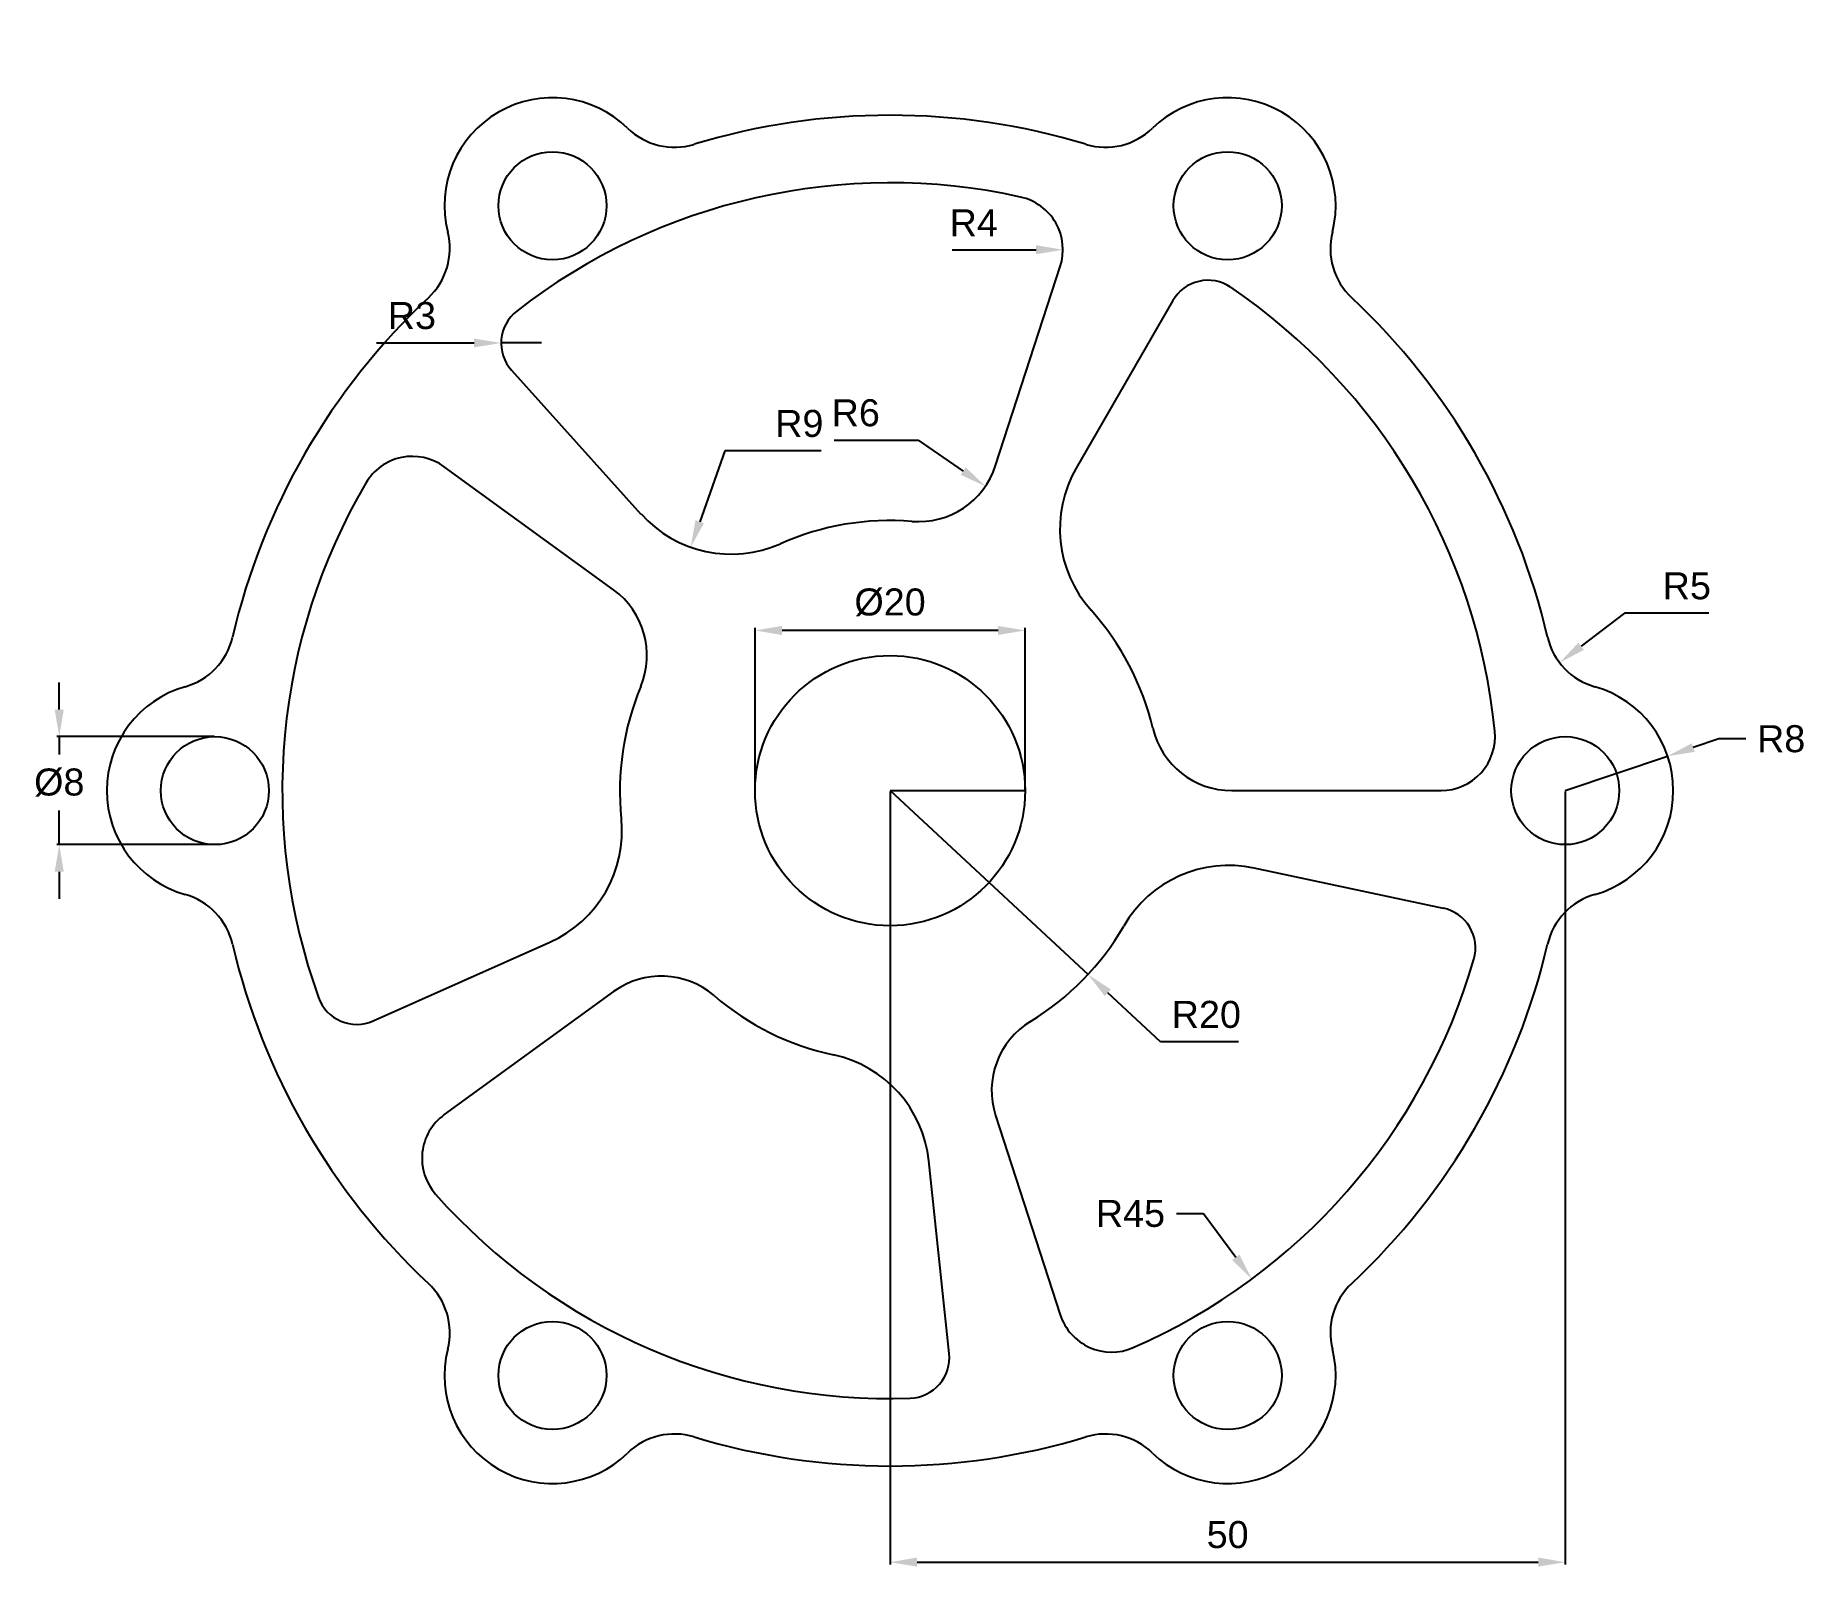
# Model space of a CAD drawing. Header units: millimetres. Extents: x -63 to 68, y -57 to 56.
import ezdxf

# ---------------------------------------------------------------- set-up
doc = ezdxf.new("R2010")
doc.units = ezdxf.units.MM
doc.header["$MEASUREMENT"] = 0
doc.styles.get("Standard").update_dxf_attribs({"font": 'arial.ttf'})
doc.dimstyles.new('Copy of Standard', dxfattribs={"dimtxt": 2, "dimasz": 2, "dimexe": 0.18, "dimexo": 0.0625, "dimgap": 1, "dimtad": 1, "dimtih": 1, "dimtoh": 1, "dimdec": 0, "dimzin": 0, "dimdsep": 46, "dimtxsty": 'Standard', "dimcen": 0, "dimadec": 0, "dimazin": 0, "dimtfac": 1, "dimtdec": 0, "dimtmove": 0, "dimatfit": 3, "dimfxl": 1, "dimtolj": 1, "dimtzin": 0, "dimarcsym": 0})

# ---------------------------------------------------------------- blocks, each defined once
blk = doc.blocks.new('*U2')
blk.add_circle((-2, 0), 4)
for centre, radius, start, end in [((1.56, 12.5), 5, 193.1398, 254.1067), ((-2, 0), 8, 285.8933, 74.1067), ((1.56, -12.5), 5, 105.8933, 166.8602)]:
    blk.add_arc(centre, radius, start, end)
blk = doc.blocks.new('*U3')
at = {"color": 0, "linetype": 'ByBlock', "lineweight": -2, "transparency": 16777216}
for p, rotation in [((-26, 45.03), 120), ((26, 45.03), 60.00000000000001), ((-52, 0), 180), ((-26, -45.03), 240), ((26, -45.03), 299.9999999999999)]:
    blk.add_blockref('*U2', p, dxfattribs=dict(at, rotation=rotation))
blk.add_blockref('*U2', (52, 0), dxfattribs=at)
blk = doc.blocks.new('*U4')
for p, q in [((-7.74, 17.39), (-14.91, 4.98)), ((-3.39, -18.89), (12.11, -18.89))]:
    blk.add_line(p, q)
for centre, radius, start, end in [((-5.15, 15.89), 3, 55.904, 150), ((-28.69, -18.89), 45, 5.5987, 55.904), ((-7.11, 0.48), 9, 150, 221.92), ((-28.69, -18.89), 20, 13.3424, 41.92), ((-3.39, -12.89), 6, 193.3424, 270), ((12.11, -14.89), 4, 270, 5.5987)]:
    blk.add_arc(centre, radius, start, end)
blk = doc.blocks.new('*U5')
at = {"color": 0, "linetype": 'ByBlock', "lineweight": -2, "transparency": 16777216}
for p, rotation in [((-9.1, 33.12), 71.99999999999999), ((-34.32, 1.58), 144), ((26.83, -21.45), 287.9999999999999), ((-12.11, -32.15), 216)]:
    blk.add_blockref('*U4', p, dxfattribs=dict(at, rotation=rotation))
blk.add_blockref('*U4', (28.69, 18.89), dxfattribs=at)
blk = doc.blocks.new('*D6')
at = {"color": 0, "lineweight": -2, "transparency": 16777216}
for p, q in [((-12.24, 25.15), (-14.09, 19.91)), ((-5.11, 25.15), (-12.24, 25.15))]:
    blk.add_line(p, q, dxfattribs=at)
at = {"color": 0, "transparency": 16777216}
blk.add_solid([(-14.41, 20.02), (-13.78, 19.8), (-14.76, 18.02)], dxfattribs=at)
at = {"layer": 'Defpoints', "color": 0, "transparency": 16777216}
for p in [(-11.76, 26.51), (-14.76, 18.02)]:
    blk.add_point(p, dxfattribs=at)
at = {"color": 0, "transparency": 16777216, "insert": (-6.72, 27.17), "char_height": 2, "attachment_point": 5}
blk.add_mtext('\\A1;R9', dxfattribs=at)
blk = doc.blocks.new('*D7')
at = {"color": 0, "lineweight": -2, "transparency": 16777216}
for p, q in [((-38.03, 33.14), (-30.8, 33.14)), ((-25.8, 33.14), (-28.8, 33.14))]:
    blk.add_line(p, q, dxfattribs=at)
at = {"color": 0, "transparency": 16777216}
blk.add_solid([(-30.8, 33.47), (-30.8, 32.81), (-28.8, 33.14)], dxfattribs=at)
at = {"layer": 'Defpoints', "color": 0, "transparency": 16777216}
for p in [(-28.8, 33.14), (-25.8, 33.14)]:
    blk.add_point(p, dxfattribs=at)
at = {"color": 0, "transparency": 16777216, "insert": (-35.41, 35.16), "char_height": 2, "attachment_point": 5}
blk.add_mtext('\\A1;R3', dxfattribs=at)
blk = doc.blocks.new('*D8')
at = {"color": 0, "lineweight": -2, "transparency": 16777216}
for p, q in [((4.59, 40.04), (8.81, 40.04)), ((8.81, 40.04), (10.81, 40.04))]:
    blk.add_line(p, q, dxfattribs=at)
at = {"color": 0, "transparency": 16777216}
blk.add_solid([(10.81, 40.38), (10.81, 39.71), (12.81, 40.04)], dxfattribs=at)
at = {"layer": 'Defpoints', "color": 0, "transparency": 16777216}
for p in [(8.81, 40.04), (12.81, 40.04)]:
    blk.add_point(p, dxfattribs=at)
at = {"color": 0, "transparency": 16777216, "insert": (6.2, 42.04), "char_height": 2, "attachment_point": 5}
blk.add_mtext('\\A1;R4', dxfattribs=at)
blk = doc.blocks.new('*D9')
at = {"color": 0, "lineweight": -2, "transparency": 16777216}
for p, q in [((-4.15, 25.94), (2.08, 25.94)), ((2.08, 25.94), (5.42, 23.66))]:
    blk.add_line(p, q, dxfattribs=at)
at = {"color": 0, "transparency": 16777216}
blk.add_solid([(5.6, 23.94), (5.23, 23.38), (7.07, 22.53)], dxfattribs=at)
at = {"layer": 'Defpoints', "color": 0, "transparency": 16777216}
for p in [(2.11, 25.91), (7.07, 22.53)]:
    blk.add_point(p, dxfattribs=at)
at = {"color": 0, "transparency": 16777216, "insert": (-2.54, 27.96), "char_height": 2, "attachment_point": 5}
blk.add_mtext('\\A1;R6', dxfattribs=at)
blk = doc.blocks.new('*D10')
at = {"color": 0, "lineweight": -2, "transparency": 16777216}
for p, q in [((61.37, 3.83), (59.48, 3.19)), ((63.37, 3.83), (61.37, 3.83)), ((50, 0), (57.58, 2.55))]:
    blk.add_line(p, q, dxfattribs=at)
at = {"color": 0, "transparency": 16777216}
blk.add_solid([(59.37, 3.5), (59.58, 2.87), (57.58, 2.55)], dxfattribs=at)
at = {"layer": 'Defpoints', "color": 0, "transparency": 16777216}
for p in [(57.58, 2.55), (50, 0)]:
    blk.add_point(p, dxfattribs=at)
at = {"color": 0, "transparency": 16777216, "insert": (65.99, 3.83), "char_height": 2, "attachment_point": 5}
blk.add_mtext('\\A1;R8', dxfattribs=at)
blk = doc.blocks.new('*D11')
at = {"color": 0, "lineweight": -2, "transparency": 16777216}
for p, q in [((54.38, 13.13), (51.17, 10.69)), ((60.62, 13.13), (54.38, 13.13))]:
    blk.add_line(p, q, dxfattribs=at)
at = {"color": 0, "transparency": 16777216}
blk.add_solid([(50.97, 10.95), (51.38, 10.42), (49.58, 9.47)], dxfattribs=at)
at = {"layer": 'Defpoints', "color": 0, "transparency": 16777216}
for p in [(53.56, 12.5), (49.58, 9.47)]:
    blk.add_point(p, dxfattribs=at)
at = {"color": 0, "transparency": 16777216, "insert": (59, 15.15), "char_height": 2, "attachment_point": 5}
blk.add_mtext('\\A1;R5', dxfattribs=at)
blk = doc.blocks.new('*D12')
at = {"color": 0, "lineweight": -2, "transparency": 16777216}
for p, q in [((0, 0), (14.66, -13.61)), ((20.03, -18.6), (16.12, -14.97)), ((25.81, -18.6), (20.03, -18.6))]:
    blk.add_line(p, q, dxfattribs=at)
at = {"color": 0, "transparency": 16777216}
blk.add_solid([(16.35, -14.72), (15.9, -15.21), (14.66, -13.61)], dxfattribs=at)
at = {"layer": 'Defpoints', "color": 0, "transparency": 16777216}
for p in [(0, 0), (14.66, -13.61)]:
    blk.add_point(p, dxfattribs=at)
at = {"color": 0, "transparency": 16777216, "insert": (23.42, -16.58), "char_height": 2, "attachment_point": 5}
blk.add_mtext('\\A1;R20', dxfattribs=at)
blk = doc.blocks.new('*D13')
at = {"color": 0, "lineweight": -2, "transparency": 16777216}
for p, q in [((21.2, -31.31), (23.2, -31.31)), ((23.2, -31.31), (25.6, -34.55))]:
    blk.add_line(p, q, dxfattribs=at)
at = {"color": 0, "transparency": 16777216}
blk.add_solid([(25.87, -34.35), (25.33, -34.75), (26.79, -36.16)], dxfattribs=at)
at = {"layer": 'Defpoints', "color": 0, "transparency": 16777216}
for p in [(0, 0), (26.79, -36.16)]:
    blk.add_point(p, dxfattribs=at)
at = {"color": 0, "transparency": 16777216, "insert": (17.8, -31.31), "char_height": 2, "attachment_point": 5}
blk.add_mtext('\\A1;R45', dxfattribs=at)
blk = doc.blocks.new('*D14')
at = {"color": 0, "lineweight": -2, "transparency": 16777216}
for p, q in [((0, -0.06), (0, -57.3)), ((50, -0.06), (50, -57.3)), ((2, -57.12), (48, -57.12))]:
    blk.add_line(p, q, dxfattribs=at)
at = {"color": 0, "transparency": 16777216}
for points in [[(2, -56.78), (2, -57.45), (0, -57.12)], [(48, -56.78), (48, -57.45), (50, -57.12)]]:
    blk.add_solid(points, dxfattribs=at)
at = {"layer": 'Defpoints', "color": 0, "transparency": 16777216}
for p in [(0, 0), (50, 0), (50, -57.12)]:
    blk.add_point(p, dxfattribs=at)
at = {"color": 0, "transparency": 16777216, "insert": (25, -55.09), "char_height": 2, "attachment_point": 5}
blk.add_mtext('\\A1;50', dxfattribs=at)
blk = doc.blocks.new('*D15')
at = {"color": 0, "lineweight": -2, "transparency": 16777216}
for p, q in [((-10, 0.06), (-10, 12.04)), ((8, 11.86), (-8, 11.86)), ((10, 0.06), (10, 12.04))]:
    blk.add_line(p, q, dxfattribs=at)
at = {"color": 0, "transparency": 16777216}
for points in [[(-8, 12.19), (-8, 11.52), (-10, 11.86)], [(8, 12.19), (8, 11.52), (10, 11.86)]]:
    blk.add_solid(points, dxfattribs=at)
at = {"layer": 'Defpoints', "color": 0, "transparency": 16777216}
for p in [(-10, 11.86), (-10, 0), (10, 0)]:
    blk.add_point(p, dxfattribs=at)
at = {"color": 0, "transparency": 16777216, "insert": (0, 13.93), "char_height": 2, "attachment_point": 5}
blk.add_mtext('\\A1;%%C20', dxfattribs=at)
blk = doc.blocks.new('*D16')
at = {"color": 0, "lineweight": -2, "transparency": 16777216}
for p, q in [((-61.52, 6), (-61.52, 8)), ((-50.06, 4), (-61.7, 4)), ((-61.52, 4), (-61.52, 2.68)), ((-61.52, -4), (-61.52, -1.48)), ((-50.06, -4), (-61.7, -4)), ((-61.52, -6), (-61.52, -8))]:
    blk.add_line(p, q, dxfattribs=at)
at = {"color": 0, "transparency": 16777216}
for points in [[(-61.86, 6), (-61.19, 6), (-61.52, 4)], [(-61.86, -6), (-61.19, -6), (-61.52, -4)]]:
    blk.add_solid(points, dxfattribs=at)
at = {"layer": 'Defpoints', "color": 0, "transparency": 16777216}
for p in [(-50, 4), (-61.52, -4), (-50, -4)]:
    blk.add_point(p, dxfattribs=at)
at = {"color": 0, "transparency": 16777216, "insert": (-61.52, 0.6), "char_height": 2, "attachment_point": 5}
blk.add_mtext('\\A1;%%C8', dxfattribs=at)

msp = doc.modelspace()

# ---------------------------------------------------------------- linework, layer by layer
msp.add_line((0, 0), (10, 0))
msp.add_circle((0, 0), 10)
for start, end in [(73.1398, 106.8602), (133.1398, 166.8602), (13.1398, 46.8602), (193.1398, 226.8602), (313.1398, 346.8602), (253.1398, 286.8602)]:
    msp.add_arc((0, 0), 50, start, end)

# ---------------------------------------------------------------- block references
for name in ['*U3', '*U5']:
    msp.add_blockref(name, (0, 0))

# ---------------------------------------------------------------- dimensions: what is measured, and where the dimension line sits
at = {"color": 5}
for center, mpoint, picture, middle in [((8.81, 40.04), (12.81, 40.04), '*D8', (8.81, 40.04)), ((2.11, 25.91), (7.07, 22.53), '*D9', (-2.54, 25.94)), ((-11.76, 26.51), (-14.76, 18.02), '*D6', (-6.72, 25.15)), ((53.56, 12.5), (49.58, 9.47), '*D11', (59, 13.13)), ((0, 0), (14.66, -13.61), '*D12', (23.42, -18.6)), ((0, 0), (26.79, -36.16), '*D13', (17.8, -31.31))]:
    dim = msp.add_radius_dim(center=center, mpoint=mpoint, dimstyle='Copy of Standard', dxfattribs=at)
    dim.commit()
    dim.dimension.update_dxf_attribs({"geometry": picture, "text_midpoint": middle, "dimtype": 164})
for center, mpoint, picture, middle in [((-25.8, 33.14), (-28.8, 33.14), '*D7', (-35.41, 35.16)), ((50, 0), (57.58, 2.55), '*D10', (65.99, 3.83))]:
    dim = msp.add_radius_dim(center=center, mpoint=mpoint, dimstyle='Copy of Standard', dxfattribs=at)
    dim.commit()
    dim.dimension.update_dxf_attribs({"geometry": picture, "text_midpoint": middle})
dim = msp.add_linear_dim(base=(-10, 11.86), p1=(10, 0), p2=(-10, 0), text='%%C<>', dimstyle='Copy of Standard', dxfattribs=at)
dim.commit()
dim.dimension.update_dxf_attribs({"geometry": '*D15', "text_midpoint": (0, 13.93)})
dim = msp.add_linear_dim(base=(-61.52, -4), p1=(-50, 4), p2=(-50, -4), angle=90, text='%%C<>', dimstyle='Copy of Standard', dxfattribs=at)
dim.commit()
dim.dimension.update_dxf_attribs({"geometry": '*D16', "text_midpoint": (-61.52, 0.6), "dimtype": 160})
dim = msp.add_linear_dim(base=(50, -57.12), p1=(0, 0), p2=(50, 0), dimstyle='Copy of Standard', dxfattribs=at)
dim.commit()
dim.dimension.update_dxf_attribs({"geometry": '*D14', "text_midpoint": (25, -55.09)})

doc.saveas('drawing.dxf')
